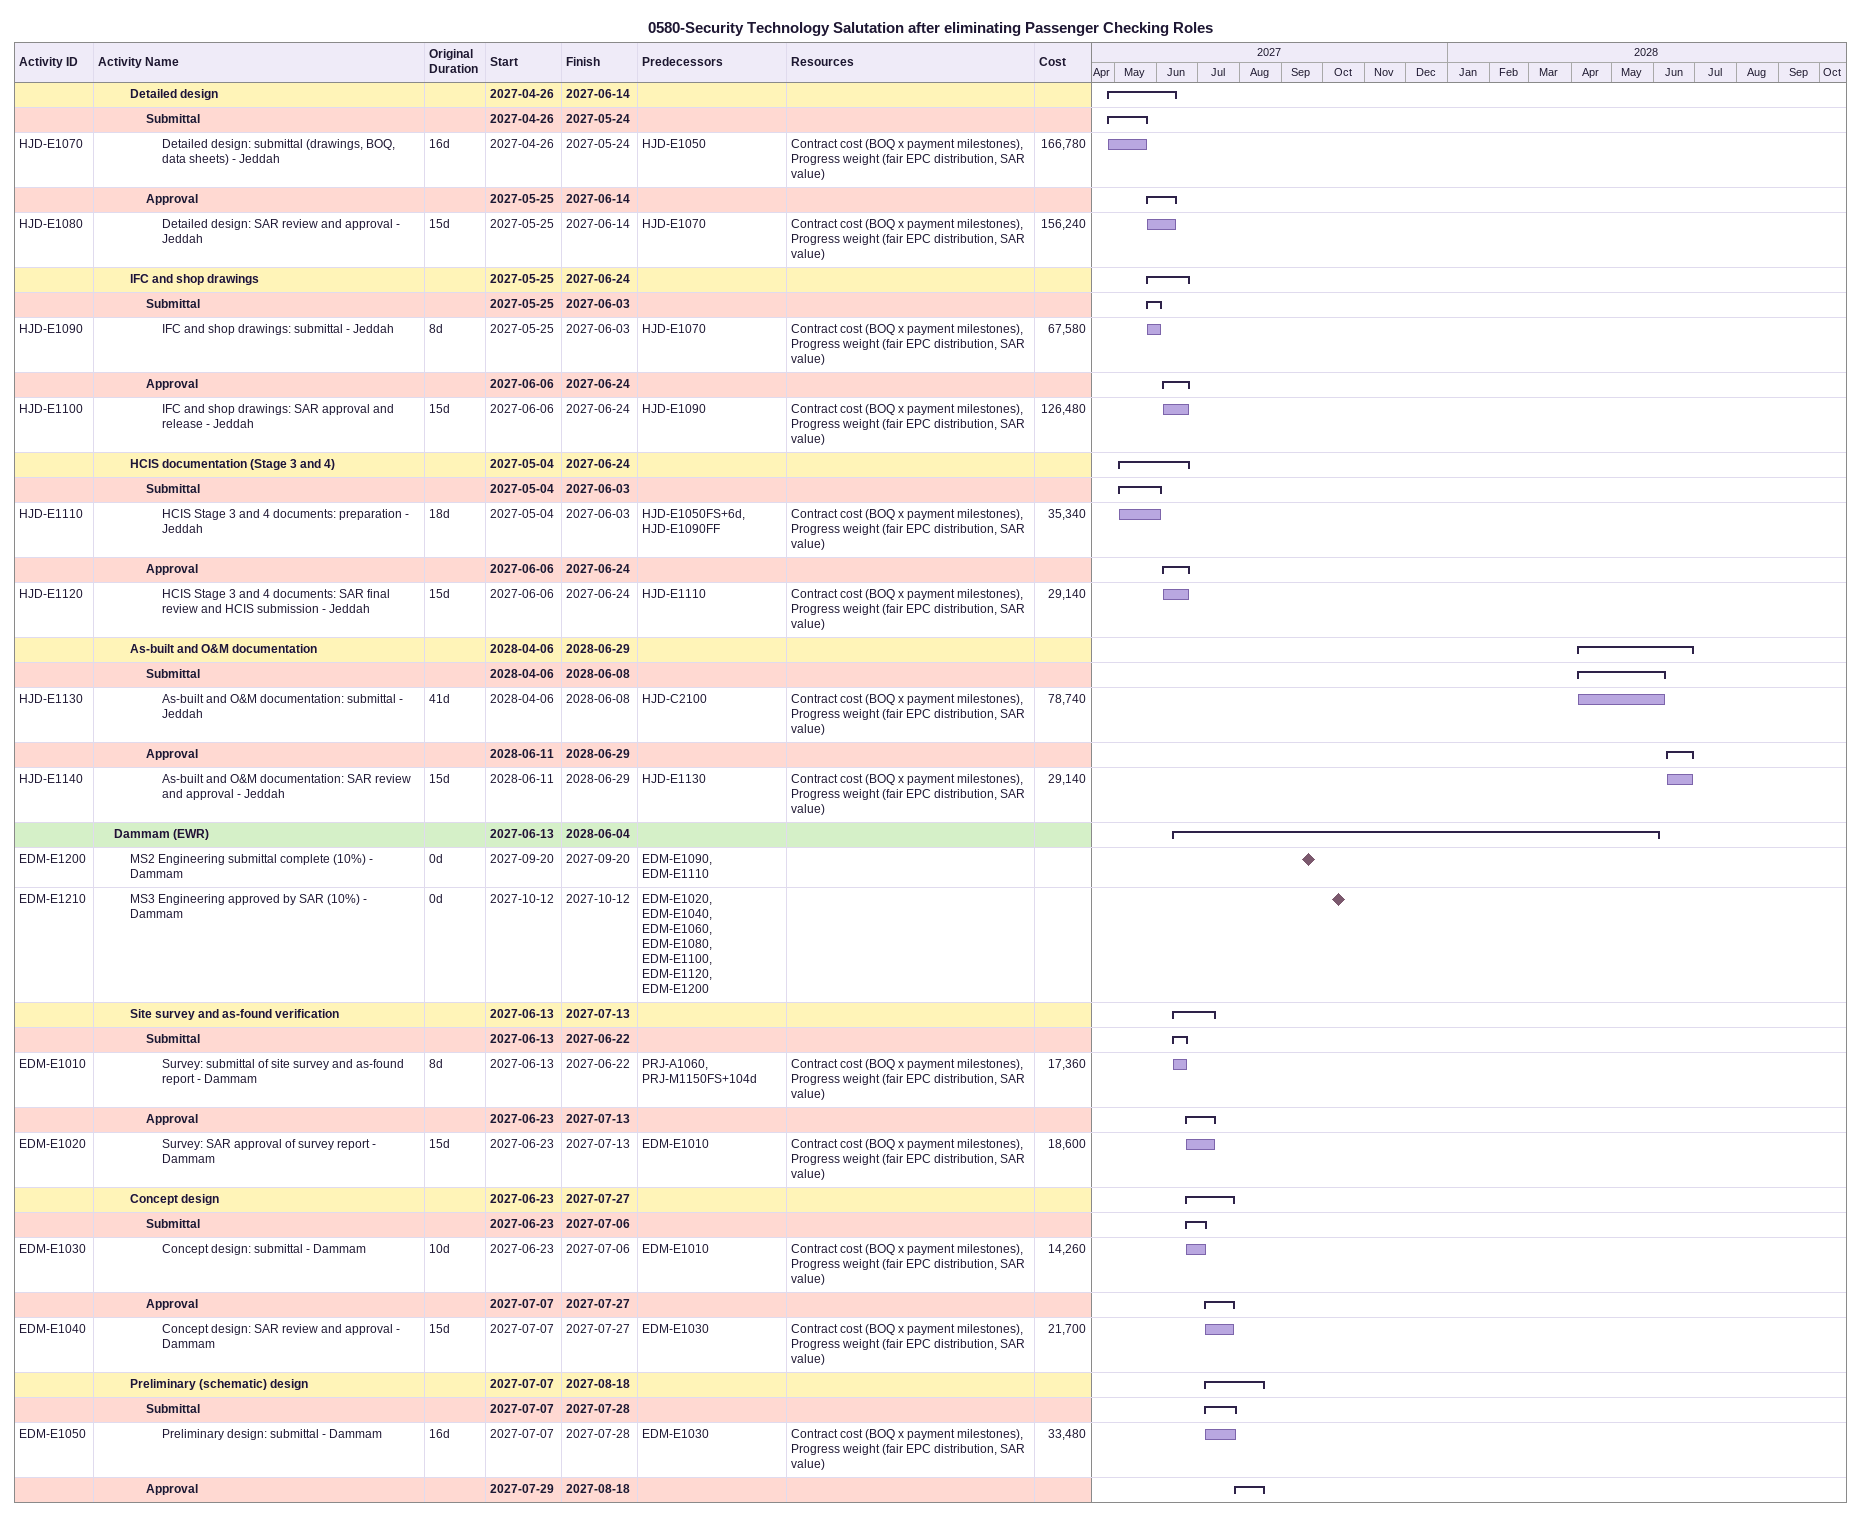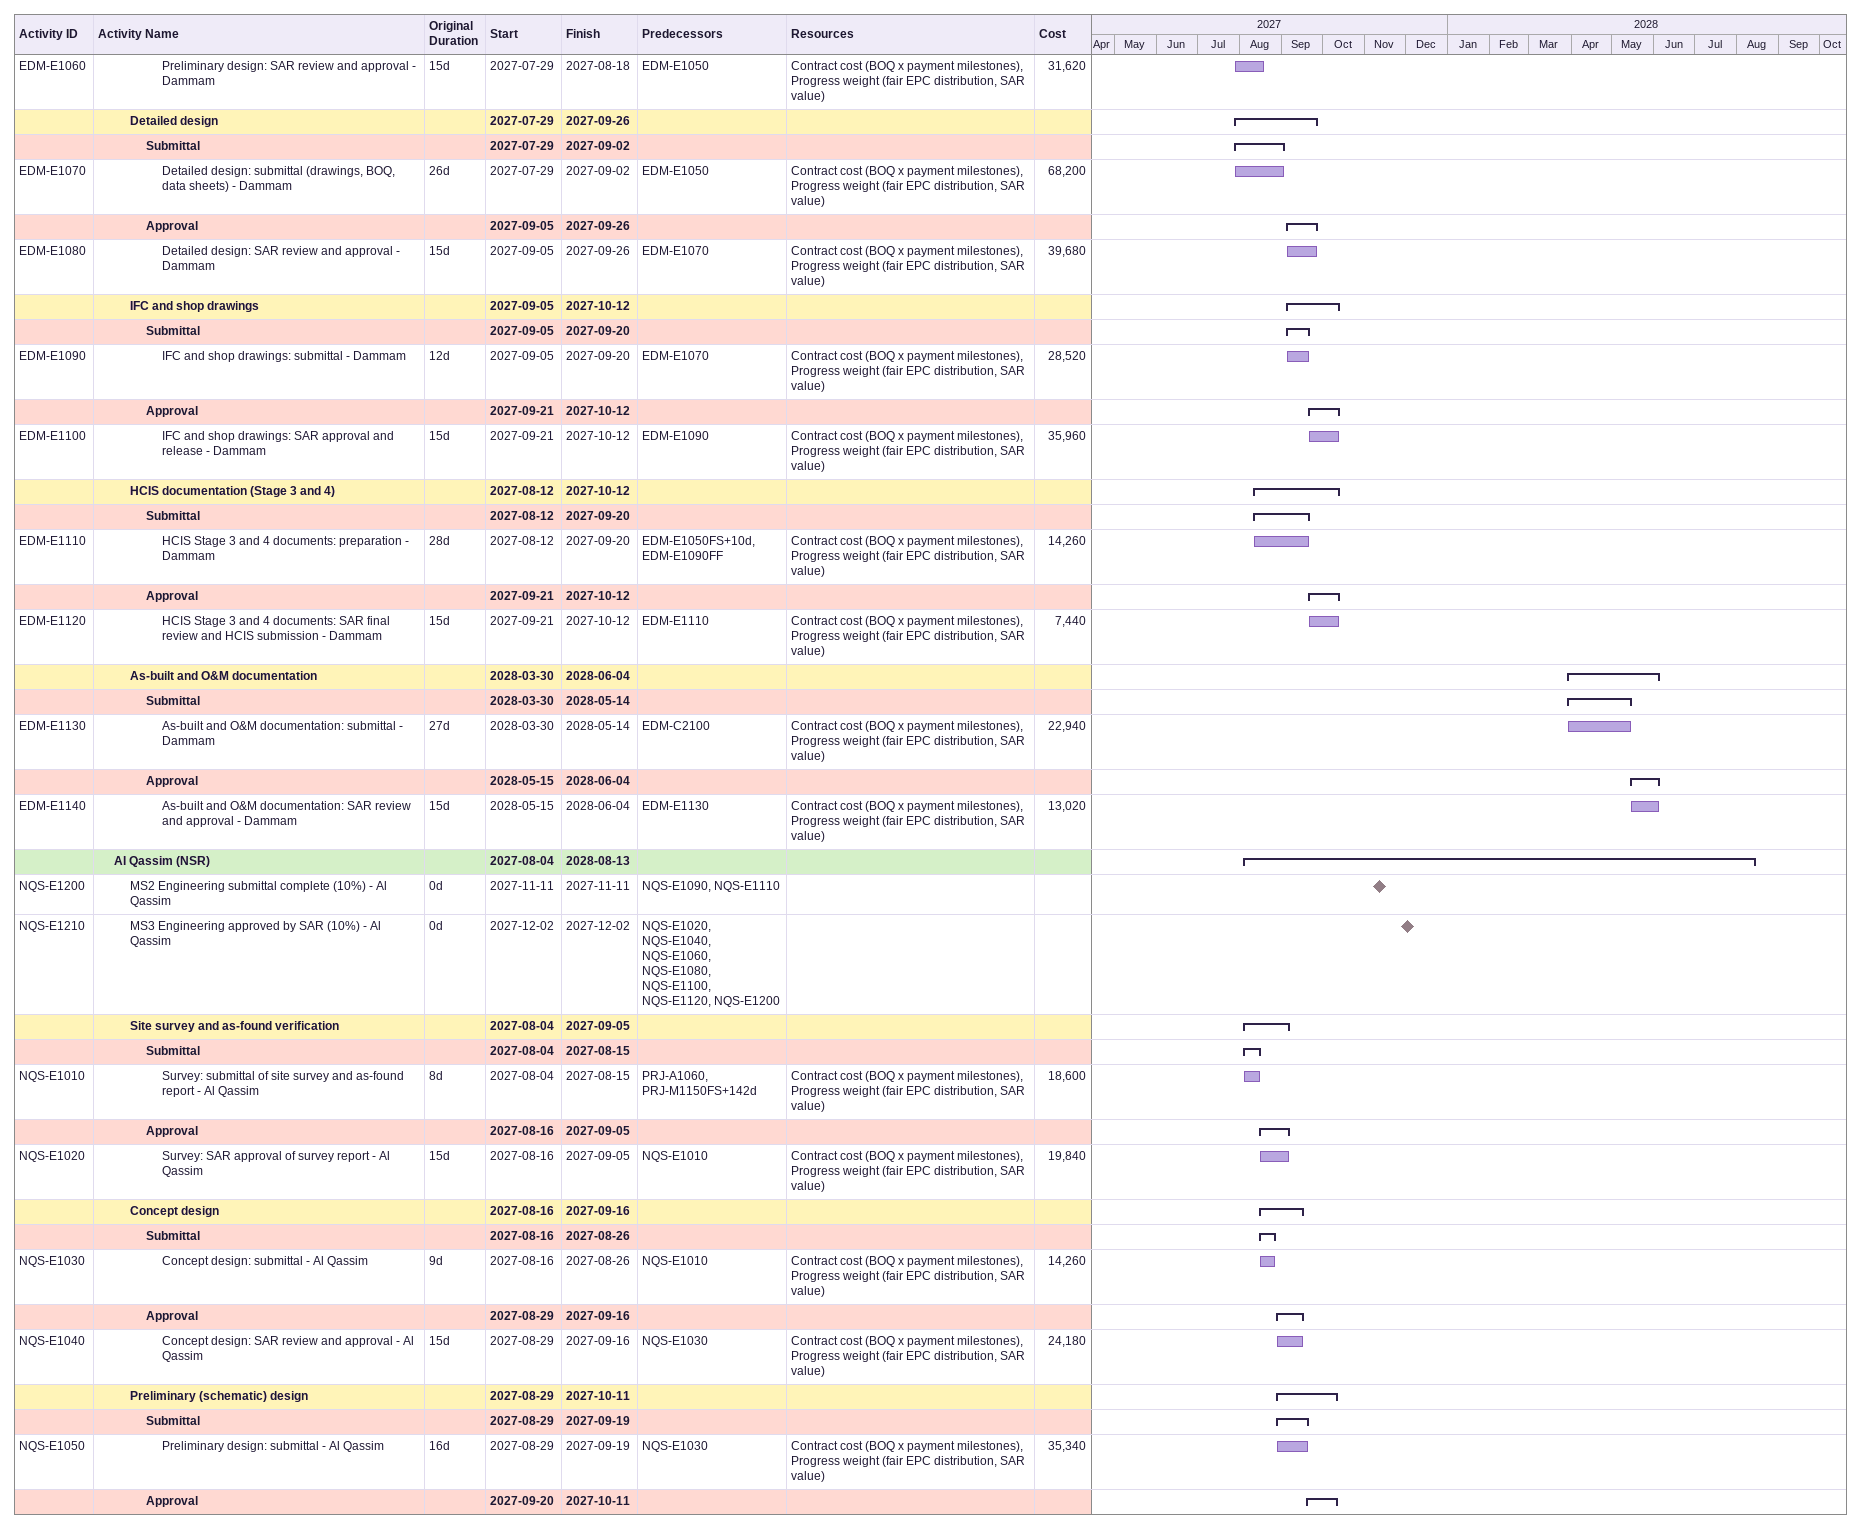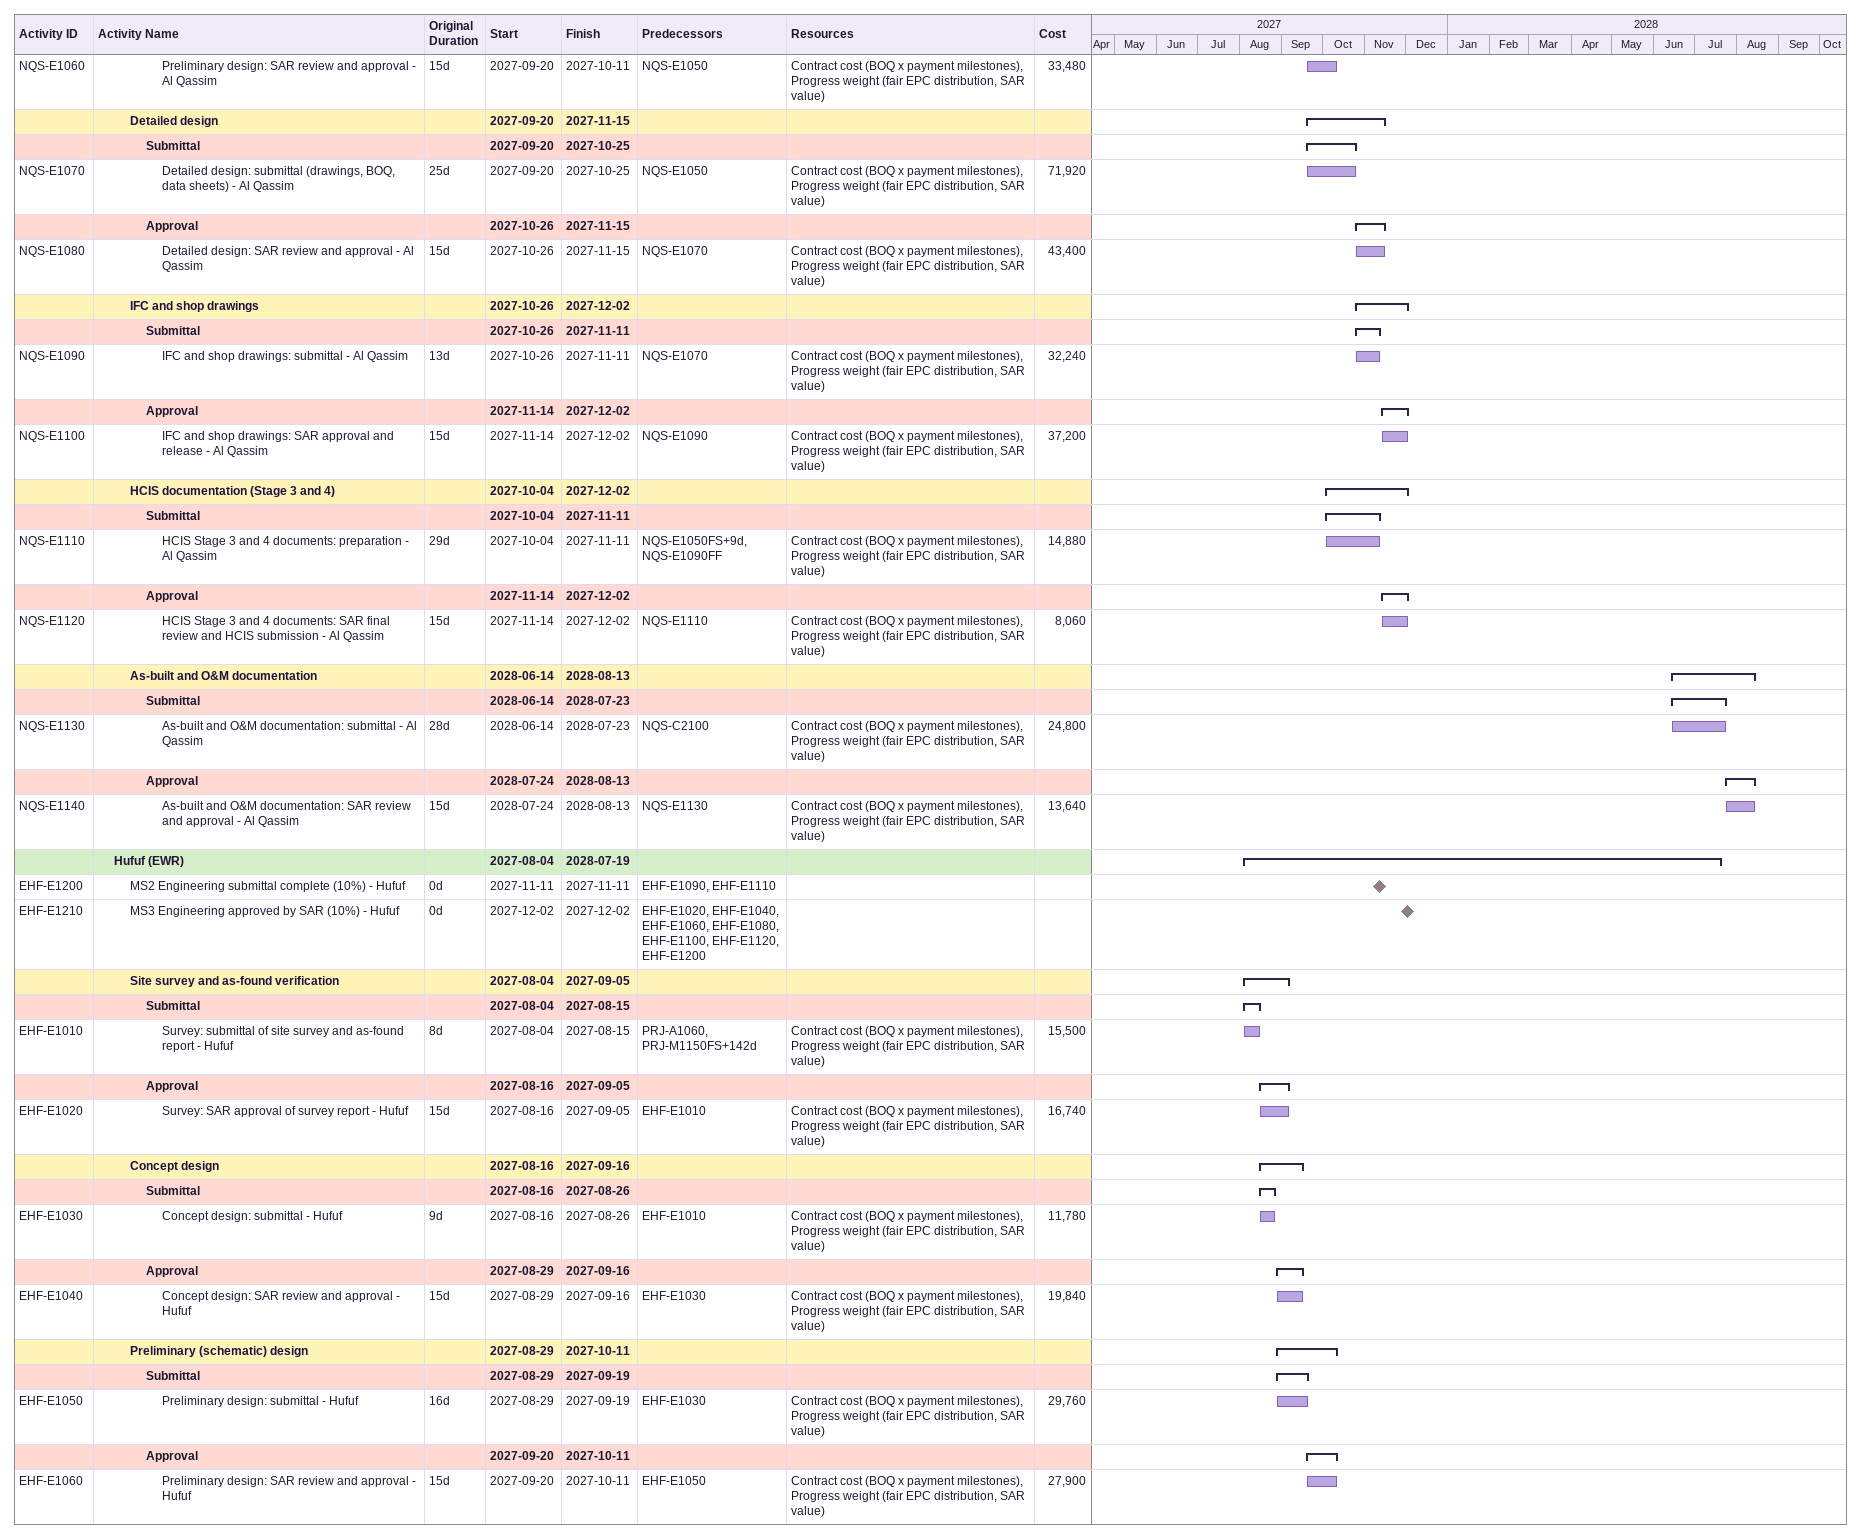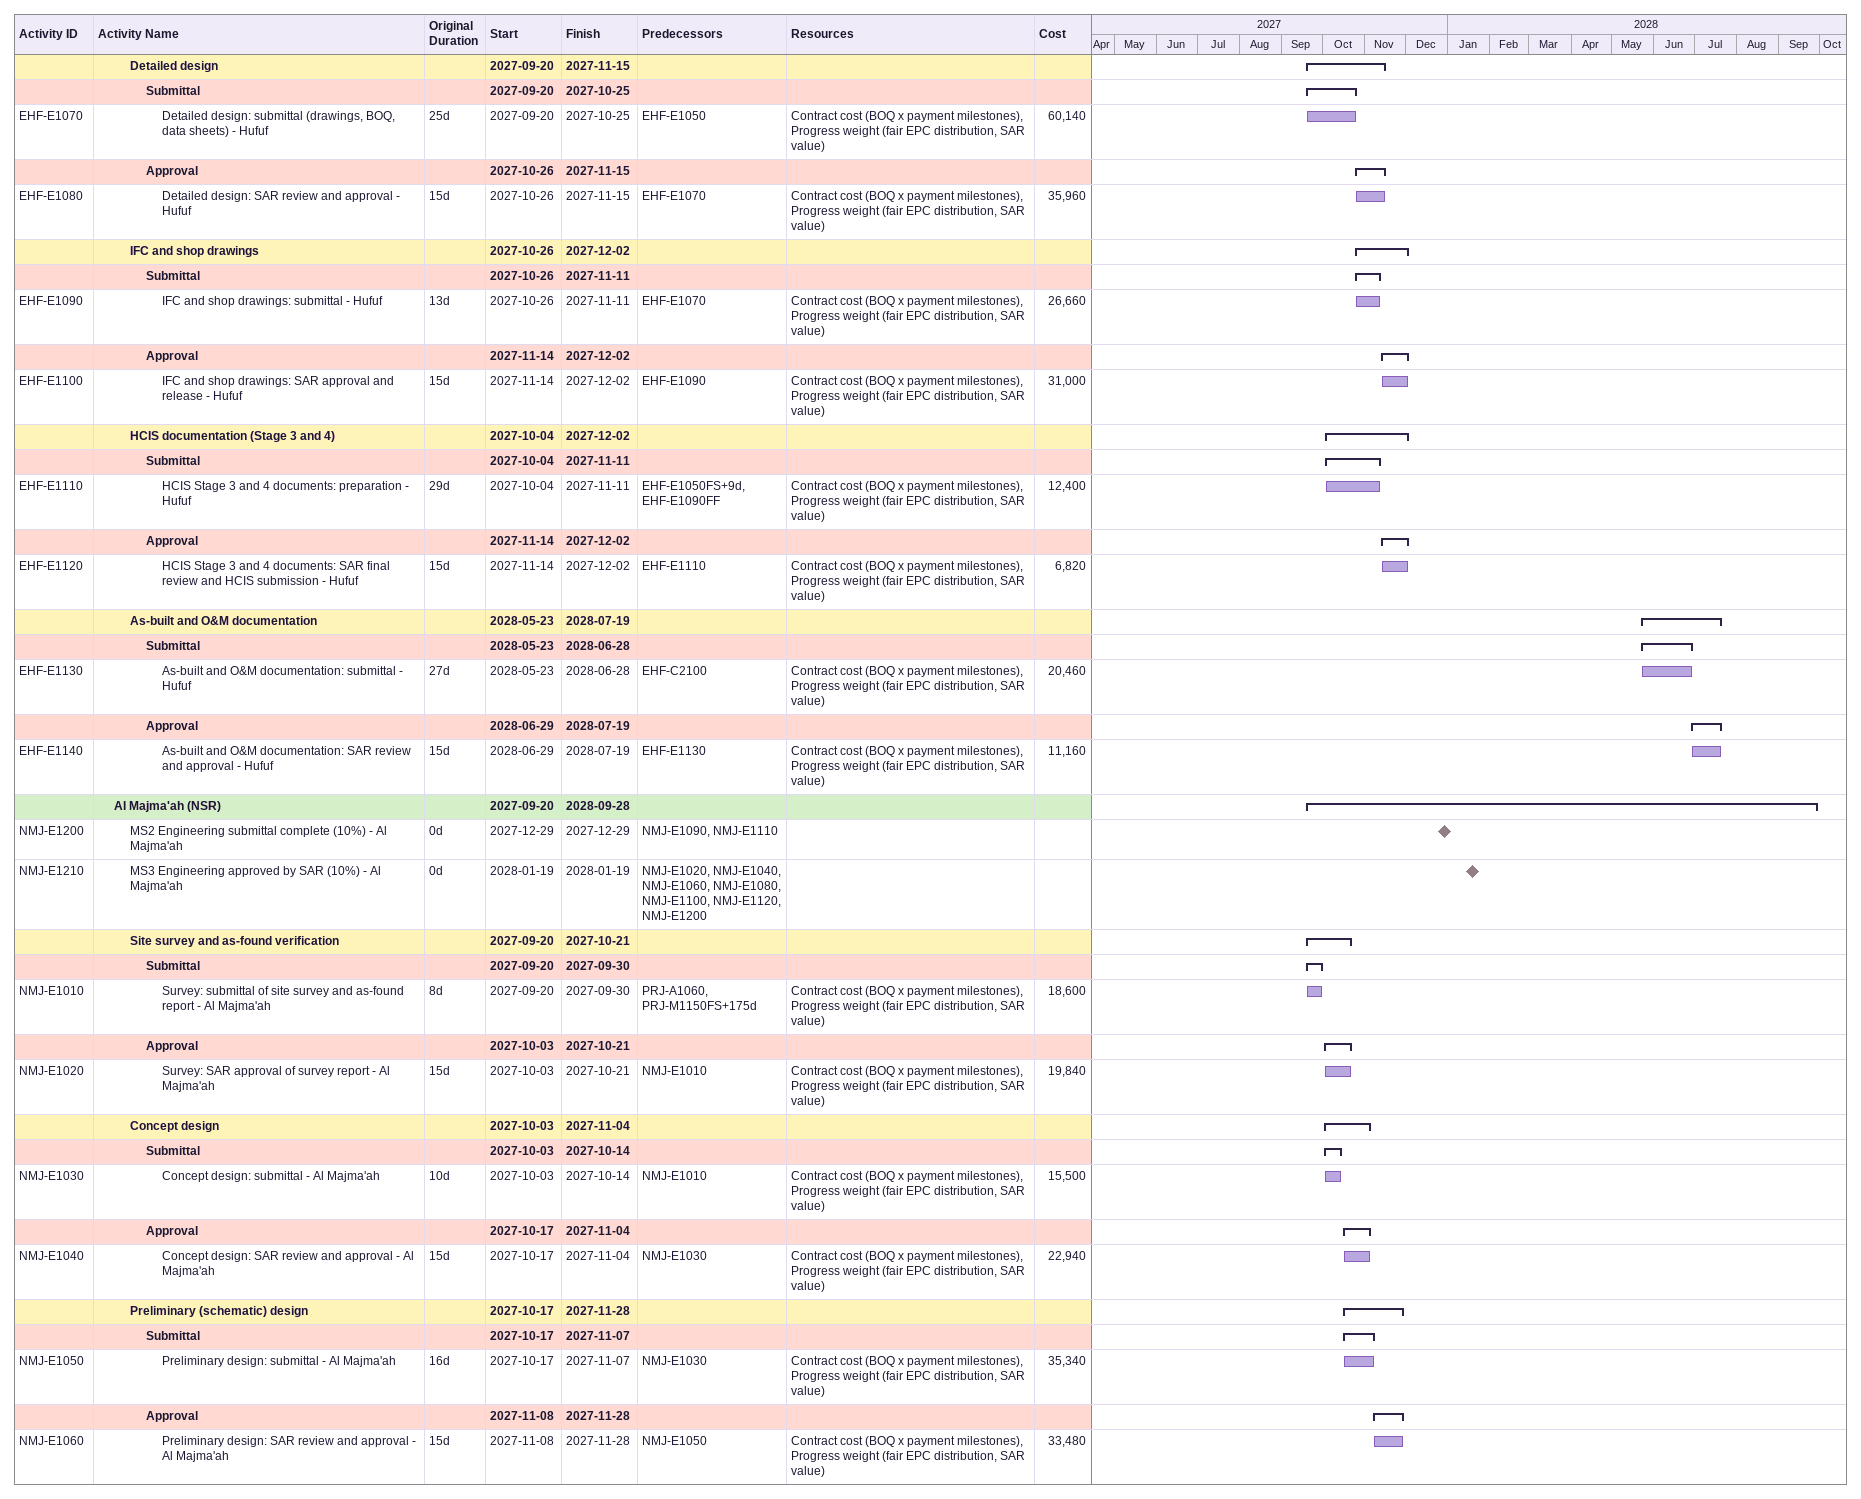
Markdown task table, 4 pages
0580-Security Technology Salutation after eliminating Passenger Checking Roles

| ID | Level | Task | Original duration | Start | Finish | Predecessors | Resources | Cost |
|---|---|---|---|---|---|---|---|---|
|  | 3 | **Detailed design** |  | 2027-04-26 | 2027-06-14 |  |  |  |
|  | 4 | **Submittal** |  | 2027-04-26 | 2027-05-24 |  |  |  |
| HJD-E1070 | 5 | Detailed design: submittal (drawings, BOQ, data sheets) - Jeddah | 16d | 2027-04-26 | 2027-05-24 | HJD-E1050 | Contract cost (BOQ x payment milestones), Progress weight (fair EPC distribution, SAR value) | 166780 |
|  | 4 | **Approval** |  | 2027-05-25 | 2027-06-14 |  |  |  |
| HJD-E1080 | 5 | Detailed design: SAR review and approval - Jeddah | 15d | 2027-05-25 | 2027-06-14 | HJD-E1070 | Contract cost (BOQ x payment milestones), Progress weight (fair EPC distribution, SAR value) | 156240 |
|  | 3 | **IFC and shop drawings** |  | 2027-05-25 | 2027-06-24 |  |  |  |
|  | 4 | **Submittal** |  | 2027-05-25 | 2027-06-03 |  |  |  |
| HJD-E1090 | 5 | IFC and shop drawings: submittal - Jeddah | 8d | 2027-05-25 | 2027-06-03 | HJD-E1070 | Contract cost (BOQ x payment milestones), Progress weight (fair EPC distribution, SAR value) | 67580 |
|  | 4 | **Approval** |  | 2027-06-06 | 2027-06-24 |  |  |  |
| HJD-E1100 | 5 | IFC and shop drawings: SAR approval and release - Jeddah | 15d | 2027-06-06 | 2027-06-24 | HJD-E1090 | Contract cost (BOQ x payment milestones), Progress weight (fair EPC distribution, SAR value) | 126480 |
|  | 3 | **HCIS documentation (Stage 3 and 4)** |  | 2027-05-04 | 2027-06-24 |  |  |  |
|  | 4 | **Submittal** |  | 2027-05-04 | 2027-06-03 |  |  |  |
| HJD-E1110 | 5 | HCIS Stage 3 and 4 documents: preparation - Jeddah | 18d | 2027-05-04 | 2027-06-03 | HJD-E1050FS+6d, HJD-E1090FF | Contract cost (BOQ x payment milestones), Progress weight (fair EPC distribution, SAR value) | 35340 |
|  | 4 | **Approval** |  | 2027-06-06 | 2027-06-24 |  |  |  |
| HJD-E1120 | 5 | HCIS Stage 3 and 4 documents: SAR final review and HCIS submission - Jeddah | 15d | 2027-06-06 | 2027-06-24 | HJD-E1110 | Contract cost (BOQ x payment milestones), Progress weight (fair EPC distribution, SAR value) | 29140 |
|  | 3 | **As-built and O&M documentation** |  | 2028-04-06 | 2028-06-29 |  |  |  |
|  | 4 | **Submittal** |  | 2028-04-06 | 2028-06-08 |  |  |  |
| HJD-E1130 | 5 | As-built and O&M documentation: submittal - Jeddah | 41d | 2028-04-06 | 2028-06-08 | HJD-C2100 | Contract cost (BOQ x payment milestones), Progress weight (fair EPC distribution, SAR value) | 78740 |
|  | 4 | **Approval** |  | 2028-06-11 | 2028-06-29 |  |  |  |
| HJD-E1140 | 5 | As-built and O&M documentation: SAR review and approval - Jeddah | 15d | 2028-06-11 | 2028-06-29 | HJD-E1130 | Contract cost (BOQ x payment milestones), Progress weight (fair EPC distribution, SAR value) | 29140 |
|  | 2 | **Dammam (EWR)** |  | 2027-06-13 | 2028-06-04 |  |  |  |
| EDM-E1200 | 3 | MS2 Engineering submittal complete (10%) - Dammam | 0d | 2027-09-20 | 2027-09-20 | EDM-E1090, EDM-E1110 |  |  |
| EDM-E1210 | 3 | MS3 Engineering approved by SAR (10%) - Dammam | 0d | 2027-10-12 | 2027-10-12 | EDM-E1020, EDM-E1040, EDM-E1060, EDM-E1080, EDM-E1100, EDM-E1120, EDM-E1200 |  |  |
|  | 3 | **Site survey and as-found verification** |  | 2027-06-13 | 2027-07-13 |  |  |  |
|  | 4 | **Submittal** |  | 2027-06-13 | 2027-06-22 |  |  |  |
| EDM-E1010 | 5 | Survey: submittal of site survey and as-found report - Dammam | 8d | 2027-06-13 | 2027-06-22 | PRJ-A1060, PRJ-M1150FS+104d | Contract cost (BOQ x payment milestones), Progress weight (fair EPC distribution, SAR value) | 17360 |
|  | 4 | **Approval** |  | 2027-06-23 | 2027-07-13 |  |  |  |
| EDM-E1020 | 5 | Survey: SAR approval of survey report - Dammam | 15d | 2027-06-23 | 2027-07-13 | EDM-E1010 | Contract cost (BOQ x payment milestones), Progress weight (fair EPC distribution, SAR value) | 18600 |
|  | 3 | **Concept design** |  | 2027-06-23 | 2027-07-27 |  |  |  |
|  | 4 | **Submittal** |  | 2027-06-23 | 2027-07-06 |  |  |  |
| EDM-E1030 | 5 | Concept design: submittal - Dammam | 10d | 2027-06-23 | 2027-07-06 | EDM-E1010 | Contract cost (BOQ x payment milestones), Progress weight (fair EPC distribution, SAR value) | 14260 |
|  | 4 | **Approval** |  | 2027-07-07 | 2027-07-27 |  |  |  |
| EDM-E1040 | 5 | Concept design: SAR review and approval - Dammam | 15d | 2027-07-07 | 2027-07-27 | EDM-E1030 | Contract cost (BOQ x payment milestones), Progress weight (fair EPC distribution, SAR value) | 21700 |
|  | 3 | **Preliminary (schematic) design** |  | 2027-07-07 | 2027-08-18 |  |  |  |
|  | 4 | **Submittal** |  | 2027-07-07 | 2027-07-28 |  |  |  |
| EDM-E1050 | 5 | Preliminary design: submittal - Dammam | 16d | 2027-07-07 | 2027-07-28 | EDM-E1030 | Contract cost (BOQ x payment milestones), Progress weight (fair EPC distribution, SAR value) | 33480 |
|  | 4 | **Approval** |  | 2027-07-29 | 2027-08-18 |  |  |  |
| EDM-E1060 | 5 | Preliminary design: SAR review and approval - Dammam | 15d | 2027-07-29 | 2027-08-18 | EDM-E1050 | Contract cost (BOQ x payment milestones), Progress weight (fair EPC distribution, SAR value) | 31620 |
|  | 3 | **Detailed design** |  | 2027-07-29 | 2027-09-26 |  |  |  |
|  | 4 | **Submittal** |  | 2027-07-29 | 2027-09-02 |  |  |  |
| EDM-E1070 | 5 | Detailed design: submittal (drawings, BOQ, data sheets) - Dammam | 26d | 2027-07-29 | 2027-09-02 | EDM-E1050 | Contract cost (BOQ x payment milestones), Progress weight (fair EPC distribution, SAR value) | 68200 |
|  | 4 | **Approval** |  | 2027-09-05 | 2027-09-26 |  |  |  |
| EDM-E1080 | 5 | Detailed design: SAR review and approval - Dammam | 15d | 2027-09-05 | 2027-09-26 | EDM-E1070 | Contract cost (BOQ x payment milestones), Progress weight (fair EPC distribution, SAR value) | 39680 |
|  | 3 | **IFC and shop drawings** |  | 2027-09-05 | 2027-10-12 |  |  |  |
|  | 4 | **Submittal** |  | 2027-09-05 | 2027-09-20 |  |  |  |
| EDM-E1090 | 5 | IFC and shop drawings: submittal - Dammam | 12d | 2027-09-05 | 2027-09-20 | EDM-E1070 | Contract cost (BOQ x payment milestones), Progress weight (fair EPC distribution, SAR value) | 28520 |
|  | 4 | **Approval** |  | 2027-09-21 | 2027-10-12 |  |  |  |
| EDM-E1100 | 5 | IFC and shop drawings: SAR approval and release - Dammam | 15d | 2027-09-21 | 2027-10-12 | EDM-E1090 | Contract cost (BOQ x payment milestones), Progress weight (fair EPC distribution, SAR value) | 35960 |
|  | 3 | **HCIS documentation (Stage 3 and 4)** |  | 2027-08-12 | 2027-10-12 |  |  |  |
|  | 4 | **Submittal** |  | 2027-08-12 | 2027-09-20 |  |  |  |
| EDM-E1110 | 5 | HCIS Stage 3 and 4 documents: preparation - Dammam | 28d | 2027-08-12 | 2027-09-20 | EDM-E1050FS+10d, EDM-E1090FF | Contract cost (BOQ x payment milestones), Progress weight (fair EPC distribution, SAR value) | 14260 |
|  | 4 | **Approval** |  | 2027-09-21 | 2027-10-12 |  |  |  |
| EDM-E1120 | 5 | HCIS Stage 3 and 4 documents: SAR final review and HCIS submission - Dammam | 15d | 2027-09-21 | 2027-10-12 | EDM-E1110 | Contract cost (BOQ x payment milestones), Progress weight (fair EPC distribution, SAR value) | 7440 |
|  | 3 | **As-built and O&M documentation** |  | 2028-03-30 | 2028-06-04 |  |  |  |
|  | 4 | **Submittal** |  | 2028-03-30 | 2028-05-14 |  |  |  |
| EDM-E1130 | 5 | As-built and O&M documentation: submittal - Dammam | 27d | 2028-03-30 | 2028-05-14 | EDM-C2100 | Contract cost (BOQ x payment milestones), Progress weight (fair EPC distribution, SAR value) | 22940 |
|  | 4 | **Approval** |  | 2028-05-15 | 2028-06-04 |  |  |  |
| EDM-E1140 | 5 | As-built and O&M documentation: SAR review and approval - Dammam | 15d | 2028-05-15 | 2028-06-04 | EDM-E1130 | Contract cost (BOQ x payment milestones), Progress weight (fair EPC distribution, SAR value) | 13020 |
|  | 2 | **Al Qassim (NSR)** |  | 2027-08-04 | 2028-08-13 |  |  |  |
| NQS-E1200 | 3 | MS2 Engineering submittal complete (10%) - Al Qassim | 0d | 2027-11-11 | 2027-11-11 | NQS-E1090, NQS-E1110 |  |  |
| NQS-E1210 | 3 | MS3 Engineering approved by SAR (10%) - Al Qassim | 0d | 2027-12-02 | 2027-12-02 | NQS-E1020, NQS-E1040, NQS-E1060, NQS-E1080, NQS-E1100, NQS-E1120, NQS-E1200 |  |  |
|  | 3 | **Site survey and as-found verification** |  | 2027-08-04 | 2027-09-05 |  |  |  |
|  | 4 | **Submittal** |  | 2027-08-04 | 2027-08-15 |  |  |  |
| NQS-E1010 | 5 | Survey: submittal of site survey and as-found report - Al Qassim | 8d | 2027-08-04 | 2027-08-15 | PRJ-A1060, PRJ-M1150FS+142d | Contract cost (BOQ x payment milestones), Progress weight (fair EPC distribution, SAR value) | 18600 |
|  | 4 | **Approval** |  | 2027-08-16 | 2027-09-05 |  |  |  |
| NQS-E1020 | 5 | Survey: SAR approval of survey report - Al Qassim | 15d | 2027-08-16 | 2027-09-05 | NQS-E1010 | Contract cost (BOQ x payment milestones), Progress weight (fair EPC distribution, SAR value) | 19840 |
|  | 3 | **Concept design** |  | 2027-08-16 | 2027-09-16 |  |  |  |
|  | 4 | **Submittal** |  | 2027-08-16 | 2027-08-26 |  |  |  |
| NQS-E1030 | 5 | Concept design: submittal - Al Qassim | 9d | 2027-08-16 | 2027-08-26 | NQS-E1010 | Contract cost (BOQ x payment milestones), Progress weight (fair EPC distribution, SAR value) | 14260 |
|  | 4 | **Approval** |  | 2027-08-29 | 2027-09-16 |  |  |  |
| NQS-E1040 | 5 | Concept design: SAR review and approval - Al Qassim | 15d | 2027-08-29 | 2027-09-16 | NQS-E1030 | Contract cost (BOQ x payment milestones), Progress weight (fair EPC distribution, SAR value) | 24180 |
|  | 3 | **Preliminary (schematic) design** |  | 2027-08-29 | 2027-10-11 |  |  |  |
|  | 4 | **Submittal** |  | 2027-08-29 | 2027-09-19 |  |  |  |
| NQS-E1050 | 5 | Preliminary design: submittal - Al Qassim | 16d | 2027-08-29 | 2027-09-19 | NQS-E1030 | Contract cost (BOQ x payment milestones), Progress weight (fair EPC distribution, SAR value) | 35340 |
|  | 4 | **Approval** |  | 2027-09-20 | 2027-10-11 |  |  |  |
| NQS-E1060 | 5 | Preliminary design: SAR review and approval - Al Qassim | 15d | 2027-09-20 | 2027-10-11 | NQS-E1050 | Contract cost (BOQ x payment milestones), Progress weight (fair EPC distribution, SAR value) | 33480 |
|  | 3 | **Detailed design** |  | 2027-09-20 | 2027-11-15 |  |  |  |
|  | 4 | **Submittal** |  | 2027-09-20 | 2027-10-25 |  |  |  |
| NQS-E1070 | 5 | Detailed design: submittal (drawings, BOQ, data sheets) - Al Qassim | 25d | 2027-09-20 | 2027-10-25 | NQS-E1050 | Contract cost (BOQ x payment milestones), Progress weight (fair EPC distribution, SAR value) | 71920 |
|  | 4 | **Approval** |  | 2027-10-26 | 2027-11-15 |  |  |  |
| NQS-E1080 | 5 | Detailed design: SAR review and approval - Al Qassim | 15d | 2027-10-26 | 2027-11-15 | NQS-E1070 | Contract cost (BOQ x payment milestones), Progress weight (fair EPC distribution, SAR value) | 43400 |
|  | 3 | **IFC and shop drawings** |  | 2027-10-26 | 2027-12-02 |  |  |  |
|  | 4 | **Submittal** |  | 2027-10-26 | 2027-11-11 |  |  |  |
| NQS-E1090 | 5 | IFC and shop drawings: submittal - Al Qassim | 13d | 2027-10-26 | 2027-11-11 | NQS-E1070 | Contract cost (BOQ x payment milestones), Progress weight (fair EPC distribution, SAR value) | 32240 |
|  | 4 | **Approval** |  | 2027-11-14 | 2027-12-02 |  |  |  |
| NQS-E1100 | 5 | IFC and shop drawings: SAR approval and release - Al Qassim | 15d | 2027-11-14 | 2027-12-02 | NQS-E1090 | Contract cost (BOQ x payment milestones), Progress weight (fair EPC distribution, SAR value) | 37200 |
|  | 3 | **HCIS documentation (Stage 3 and 4)** |  | 2027-10-04 | 2027-12-02 |  |  |  |
|  | 4 | **Submittal** |  | 2027-10-04 | 2027-11-11 |  |  |  |
| NQS-E1110 | 5 | HCIS Stage 3 and 4 documents: preparation - Al Qassim | 29d | 2027-10-04 | 2027-11-11 | NQS-E1050FS+9d, NQS-E1090FF | Contract cost (BOQ x payment milestones), Progress weight (fair EPC distribution, SAR value) | 14880 |
|  | 4 | **Approval** |  | 2027-11-14 | 2027-12-02 |  |  |  |
| NQS-E1120 | 5 | HCIS Stage 3 and 4 documents: SAR final review and HCIS submission - Al Qassim | 15d | 2027-11-14 | 2027-12-02 | NQS-E1110 | Contract cost (BOQ x payment milestones), Progress weight (fair EPC distribution, SAR value) | 8060 |
|  | 3 | **As-built and O&M documentation** |  | 2028-06-14 | 2028-08-13 |  |  |  |
|  | 4 | **Submittal** |  | 2028-06-14 | 2028-07-23 |  |  |  |
| NQS-E1130 | 5 | As-built and O&M documentation: submittal - Al Qassim | 28d | 2028-06-14 | 2028-07-23 | NQS-C2100 | Contract cost (BOQ x payment milestones), Progress weight (fair EPC distribution, SAR value) | 24800 |
|  | 4 | **Approval** |  | 2028-07-24 | 2028-08-13 |  |  |  |
| NQS-E1140 | 5 | As-built and O&M documentation: SAR review and approval - Al Qassim | 15d | 2028-07-24 | 2028-08-13 | NQS-E1130 | Contract cost (BOQ x payment milestones), Progress weight (fair EPC distribution, SAR value) | 13640 |
|  | 2 | **Hufuf (EWR)** |  | 2027-08-04 | 2028-07-19 |  |  |  |
| EHF-E1200 | 3 | MS2 Engineering submittal complete (10%) - Hufuf | 0d | 2027-11-11 | 2027-11-11 | EHF-E1090, EHF-E1110 |  |  |
| EHF-E1210 | 3 | MS3 Engineering approved by SAR (10%) - Hufuf | 0d | 2027-12-02 | 2027-12-02 | EHF-E1020, EHF-E1040, EHF-E1060, EHF-E1080, EHF-E1100, EHF-E1120, EHF-E1200 |  |  |
|  | 3 | **Site survey and as-found verification** |  | 2027-08-04 | 2027-09-05 |  |  |  |
|  | 4 | **Submittal** |  | 2027-08-04 | 2027-08-15 |  |  |  |
| EHF-E1010 | 5 | Survey: submittal of site survey and as-found report - Hufuf | 8d | 2027-08-04 | 2027-08-15 | PRJ-A1060, PRJ-M1150FS+142d | Contract cost (BOQ x payment milestones), Progress weight (fair EPC distribution, SAR value) | 15500 |
|  | 4 | **Approval** |  | 2027-08-16 | 2027-09-05 |  |  |  |
| EHF-E1020 | 5 | Survey: SAR approval of survey report - Hufuf | 15d | 2027-08-16 | 2027-09-05 | EHF-E1010 | Contract cost (BOQ x payment milestones), Progress weight (fair EPC distribution, SAR value) | 16740 |
|  | 3 | **Concept design** |  | 2027-08-16 | 2027-09-16 |  |  |  |
|  | 4 | **Submittal** |  | 2027-08-16 | 2027-08-26 |  |  |  |
| EHF-E1030 | 5 | Concept design: submittal - Hufuf | 9d | 2027-08-16 | 2027-08-26 | EHF-E1010 | Contract cost (BOQ x payment milestones), Progress weight (fair EPC distribution, SAR value) | 11780 |
|  | 4 | **Approval** |  | 2027-08-29 | 2027-09-16 |  |  |  |
| EHF-E1040 | 5 | Concept design: SAR review and approval - Hufuf | 15d | 2027-08-29 | 2027-09-16 | EHF-E1030 | Contract cost (BOQ x payment milestones), Progress weight (fair EPC distribution, SAR value) | 19840 |
|  | 3 | **Preliminary (schematic) design** |  | 2027-08-29 | 2027-10-11 |  |  |  |
|  | 4 | **Submittal** |  | 2027-08-29 | 2027-09-19 |  |  |  |
| EHF-E1050 | 5 | Preliminary design: submittal - Hufuf | 16d | 2027-08-29 | 2027-09-19 | EHF-E1030 | Contract cost (BOQ x payment milestones), Progress weight (fair EPC distribution, SAR value) | 29760 |
|  | 4 | **Approval** |  | 2027-09-20 | 2027-10-11 |  |  |  |
| EHF-E1060 | 5 | Preliminary design: SAR review and approval - Hufuf | 15d | 2027-09-20 | 2027-10-11 | EHF-E1050 | Contract cost (BOQ x payment milestones), Progress weight (fair EPC distribution, SAR value) | 27900 |
|  | 3 | **Detailed design** |  | 2027-09-20 | 2027-11-15 |  |  |  |
|  | 4 | **Submittal** |  | 2027-09-20 | 2027-10-25 |  |  |  |
| EHF-E1070 | 5 | Detailed design: submittal (drawings, BOQ, data sheets) - Hufuf | 25d | 2027-09-20 | 2027-10-25 | EHF-E1050 | Contract cost (BOQ x payment milestones), Progress weight (fair EPC distribution, SAR value) | 60140 |
|  | 4 | **Approval** |  | 2027-10-26 | 2027-11-15 |  |  |  |
| EHF-E1080 | 5 | Detailed design: SAR review and approval - Hufuf | 15d | 2027-10-26 | 2027-11-15 | EHF-E1070 | Contract cost (BOQ x payment milestones), Progress weight (fair EPC distribution, SAR value) | 35960 |
|  | 3 | **IFC and shop drawings** |  | 2027-10-26 | 2027-12-02 |  |  |  |
|  | 4 | **Submittal** |  | 2027-10-26 | 2027-11-11 |  |  |  |
| EHF-E1090 | 5 | IFC and shop drawings: submittal - Hufuf | 13d | 2027-10-26 | 2027-11-11 | EHF-E1070 | Contract cost (BOQ x payment milestones), Progress weight (fair EPC distribution, SAR value) | 26660 |
|  | 4 | **Approval** |  | 2027-11-14 | 2027-12-02 |  |  |  |
| EHF-E1100 | 5 | IFC and shop drawings: SAR approval and release - Hufuf | 15d | 2027-11-14 | 2027-12-02 | EHF-E1090 | Contract cost (BOQ x payment milestones), Progress weight (fair EPC distribution, SAR value) | 31000 |
|  | 3 | **HCIS documentation (Stage 3 and 4)** |  | 2027-10-04 | 2027-12-02 |  |  |  |
|  | 4 | **Submittal** |  | 2027-10-04 | 2027-11-11 |  |  |  |
| EHF-E1110 | 5 | HCIS Stage 3 and 4 documents: preparation - Hufuf | 29d | 2027-10-04 | 2027-11-11 | EHF-E1050FS+9d, EHF-E1090FF | Contract cost (BOQ x payment milestones), Progress weight (fair EPC distribution, SAR value) | 12400 |
|  | 4 | **Approval** |  | 2027-11-14 | 2027-12-02 |  |  |  |
| EHF-E1120 | 5 | HCIS Stage 3 and 4 documents: SAR final review and HCIS submission - Hufuf | 15d | 2027-11-14 | 2027-12-02 | EHF-E1110 | Contract cost (BOQ x payment milestones), Progress weight (fair EPC distribution, SAR value) | 6820 |
|  | 3 | **As-built and O&M documentation** |  | 2028-05-23 | 2028-07-19 |  |  |  |
|  | 4 | **Submittal** |  | 2028-05-23 | 2028-06-28 |  |  |  |
| EHF-E1130 | 5 | As-built and O&M documentation: submittal - Hufuf | 27d | 2028-05-23 | 2028-06-28 | EHF-C2100 | Contract cost (BOQ x payment milestones), Progress weight (fair EPC distribution, SAR value) | 20460 |
|  | 4 | **Approval** |  | 2028-06-29 | 2028-07-19 |  |  |  |
| EHF-E1140 | 5 | As-built and O&M documentation: SAR review and approval - Hufuf | 15d | 2028-06-29 | 2028-07-19 | EHF-E1130 | Contract cost (BOQ x payment milestones), Progress weight (fair EPC distribution, SAR value) | 11160 |
|  | 2 | **Al Majma'ah (NSR)** |  | 2027-09-20 | 2028-09-28 |  |  |  |
| NMJ-E1200 | 3 | MS2 Engineering submittal complete (10%) - Al Majma'ah | 0d | 2027-12-29 | 2027-12-29 | NMJ-E1090, NMJ-E1110 |  |  |
| NMJ-E1210 | 3 | MS3 Engineering approved by SAR (10%) - Al Majma'ah | 0d | 2028-01-19 | 2028-01-19 | NMJ-E1020, NMJ-E1040, NMJ-E1060, NMJ-E1080, NMJ-E1100, NMJ-E1120, NMJ-E1200 |  |  |
|  | 3 | **Site survey and as-found verification** |  | 2027-09-20 | 2027-10-21 |  |  |  |
|  | 4 | **Submittal** |  | 2027-09-20 | 2027-09-30 |  |  |  |
| NMJ-E1010 | 5 | Survey: submittal of site survey and as-found report - Al Majma'ah | 8d | 2027-09-20 | 2027-09-30 | PRJ-A1060, PRJ-M1150FS+175d | Contract cost (BOQ x payment milestones), Progress weight (fair EPC distribution, SAR value) | 18600 |
|  | 4 | **Approval** |  | 2027-10-03 | 2027-10-21 |  |  |  |
| NMJ-E1020 | 5 | Survey: SAR approval of survey report - Al Majma'ah | 15d | 2027-10-03 | 2027-10-21 | NMJ-E1010 | Contract cost (BOQ x payment milestones), Progress weight (fair EPC distribution, SAR value) | 19840 |
|  | 3 | **Concept design** |  | 2027-10-03 | 2027-11-04 |  |  |  |
|  | 4 | **Submittal** |  | 2027-10-03 | 2027-10-14 |  |  |  |
| NMJ-E1030 | 5 | Concept design: submittal - Al Majma'ah | 10d | 2027-10-03 | 2027-10-14 | NMJ-E1010 | Contract cost (BOQ x payment milestones), Progress weight (fair EPC distribution, SAR value) | 15500 |
|  | 4 | **Approval** |  | 2027-10-17 | 2027-11-04 |  |  |  |
| NMJ-E1040 | 5 | Concept design: SAR review and approval - Al Majma'ah | 15d | 2027-10-17 | 2027-11-04 | NMJ-E1030 | Contract cost (BOQ x payment milestones), Progress weight (fair EPC distribution, SAR value) | 22940 |
|  | 3 | **Preliminary (schematic) design** |  | 2027-10-17 | 2027-11-28 |  |  |  |
|  | 4 | **Submittal** |  | 2027-10-17 | 2027-11-07 |  |  |  |
| NMJ-E1050 | 5 | Preliminary design: submittal - Al Majma'ah | 16d | 2027-10-17 | 2027-11-07 | NMJ-E1030 | Contract cost (BOQ x payment milestones), Progress weight (fair EPC distribution, SAR value) | 35340 |
|  | 4 | **Approval** |  | 2027-11-08 | 2027-11-28 |  |  |  |
| NMJ-E1060 | 5 | Preliminary design: SAR review and approval - Al Majma'ah | 15d | 2027-11-08 | 2027-11-28 | NMJ-E1050 | Contract cost (BOQ x payment milestones), Progress weight (fair EPC distribution, SAR value) | 33480 |
